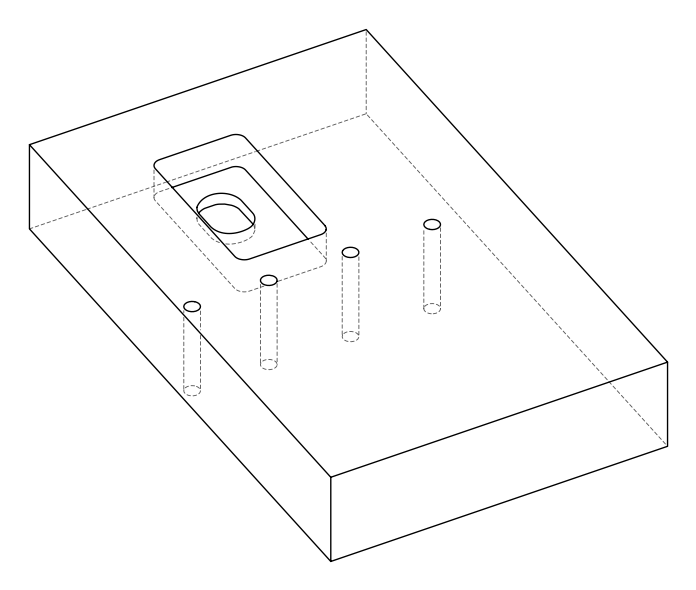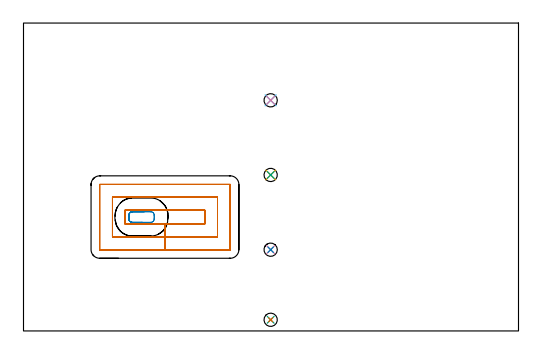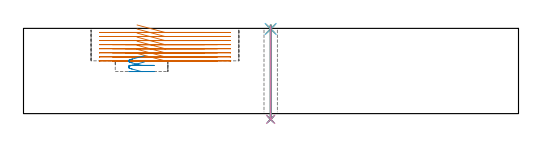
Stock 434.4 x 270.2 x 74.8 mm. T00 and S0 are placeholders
(PLAN: 10 operations, 3 tool changes, 15.3 min)
(1 MILL_RECTANGULAR_POCKET | POCKET_RECTANGULAR_STRAIGHT | UGT0201_133 | Follow Part, ap 3.75, ae 75% | 13.41 min | 265912 mm3)
(2 MILL_RECTANGULAR_POCKET_1 | POCKET_RECTANGULAR_STRAIGHT_1 | UGT0201_106 | Follow Part, ap 6, ae 75% | 0.5 min | 12638 mm3)
(3 SPOT_DRILL | STEP1HOLE | NXT0321_9005460120000 | 0.03 min | 21 mm3)
(4 SPOT_DRILL_1 | STEP1HOLE_1 | NXT0321_9005460120000 | 0.03 min | 18 mm3)
(5 SPOT_DRILL_2 | STEP1HOLE_2 | NXT0321_9005460120000 | 0.03 min | 35 mm3)
(6 SPOT_DRILL_3 | STEP1HOLE_3 | NXT0321_9005460120000 | 0.03 min | 21 mm3)
(7 DRILL_THROUGH_HOLE_INTO_CENTER | STEP1HOLE | UGT0301_227 | 0.33 min | 7992 mm3)
(8 DRILL_THROUGH_HOLE_INTO_CENTER_1 | STEP1HOLE_1 | UGT0301_227 | 0.33 min | 8016 mm3)
(9 DRILL_THROUGH_HOLE_INTO_CENTER_2 | STEP1HOLE_2 | UGT0301_227 | 0.33 min | 8014 mm3)
(10 DRILL_THROUGH_HOLE_INTO_CENTER_3 | STEP1HOLE_3 | UGT0301_227 | 0.33 min | 7997 mm3)
(TOOL UGT0201_133 | Carbide End Mill 15.0 | D15 FL30 Z4)
(TOOL UGT0201_106 | End Mill 24 mm | D24 FL25 Z2)
(TOOL NXT0321_9005460120000 | NC Spot Drill, 142deg, 12mm, Carbide, Uncoated | D12 PA142 FL30 Z2)
(TOOL UGT0301_227 | Twist Drill 11.7 mm | D11.7 PA118 FL90 Z2)
(OP 1 MILL_RECTANGULAR_POCKET)
G17 G21 G94 G90
T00 M6
G54
G17 G0 G90 X99.658 Y93.8 S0 M3
G43 Z84.8 H0
Z77.8
G94 G1 X124.15 Z71.237 F250.
X159. F500.
Y106.1
X89.3
Y93.8
X124.15
Y82.55
X170.25
Y117.35
X78.05
Y82.55
X124.15
Y71.3
X181.4
X181.455 Y71.305
X181.495 Y71.345
X181.5 Y71.4
Y128.5
X181.495 Y128.555
X181.455 Y128.595
X181.4 Y128.6
X66.9
X66.845 Y128.595
X66.805 Y128.555
X66.8 Y128.5
Y71.4
X66.805 Y71.345
X66.845 Y71.305
X66.9 Y71.3
X124.15
X125.15
G0 X99.658 Y93.8 Z74.237
G1 X124.15 Z67.675 F250.
X159. F500.
Y106.1
X89.3
Y93.8
X124.15
Y82.55
X170.25
Y117.35
X78.05
Y82.55
X124.15
Y71.3
X181.4
X181.455 Y71.305
X181.495 Y71.345
X181.5 Y71.4
Y128.5
X181.495 Y128.555
X181.455 Y128.595
X181.4 Y128.6
X66.9
X66.845 Y128.595
X66.805 Y128.555
X66.8 Y128.5
Y71.4
X66.805 Y71.345
X66.845 Y71.305
X66.9 Y71.3
X124.15
X125.15
G0 X99.658 Y93.8 Z70.675
G1 X124.15 Z64.112 F250.
X159. F500.
Y106.1
X89.3
Y93.8
X124.15
Y82.55
X170.25
Y117.35
X78.05
Y82.55
X124.15
Y71.3
X181.4
X181.455 Y71.305
X181.495 Y71.345
X181.5 Y71.4
Y128.5
X181.495 Y128.555
X181.455 Y128.595
X181.4 Y128.6
X66.9
X66.845 Y128.595
X66.805 Y128.555
X66.8 Y128.5
Y71.4
X66.805 Y71.345
X66.845 Y71.305
X66.9 Y71.3
X124.15
X125.15
G0 X99.658 Y93.8 Z67.112
G1 X124.15 Z60.55 F250.
X159. F500.
Y106.1
X89.3
Y93.8
X124.15
Y82.55
X170.25
Y117.35
X78.05
Y82.55
X124.15
Y71.3
X181.4
X181.455 Y71.305
X181.495 Y71.345
X181.5 Y71.4
Y128.5
X181.495 Y128.555
X181.455 Y128.595
X181.4 Y128.6
X66.9
X66.845 Y128.595
X66.805 Y128.555
X66.8 Y128.5
Y71.4
X66.805 Y71.345
X66.845 Y71.305
X66.9 Y71.3
X124.15
X125.15
G0 X99.658 Y93.8 Z63.55
G1 X124.15 Z56.987 F250.
X159. F500.
Y106.1
X89.3
Y93.8
X124.15
Y82.55
X170.25
Y117.35
X78.05
Y82.55
X124.15
Y71.3
X181.4
X181.455 Y71.305
X181.495 Y71.345
X181.5 Y71.4
Y128.5
X181.495 Y128.555
X181.455 Y128.595
X181.4 Y128.6
X66.9
X66.845 Y128.595
X66.805 Y128.555
X66.8 Y128.5
Y71.4
X66.805 Y71.345
X66.845 Y71.305
X66.9 Y71.3
X124.15
X125.15
G0 X99.658 Y93.8 Z59.987
G1 X124.15 Z53.425 F250.
X159. F500.
Y106.1
X89.3
Y93.8
X124.15
Y82.55
X170.25
Y117.35
X78.05
Y82.55
X124.15
Y71.3
X181.4
X181.455 Y71.305
X181.495 Y71.345
X181.5 Y71.4
Y128.5
X181.495 Y128.555
X181.455 Y128.595
X181.4 Y128.6
X66.9
X66.845 Y128.595
X66.805 Y128.555
X66.8 Y128.5
Y71.4
X66.805 Y71.345
X66.845 Y71.305
X66.9 Y71.3
X124.15
X125.15
G0 X99.658 Y93.8 Z56.425
G1 X124.15 Z49.862 F250.
X159. F500.
Y106.1
X89.3
Y93.8
X124.15
Y82.55
X170.25
Y117.35
X78.05
Y82.55
X124.15
Y71.3
X181.4
X181.455 Y71.305
X181.495 Y71.345
X181.5 Y71.4
Y128.5
X181.495 Y128.555
X181.455 Y128.595
X181.4 Y128.6
X66.9
X66.845 Y128.595
X66.805 Y128.555
X66.8 Y128.5
Y71.4
X66.805 Y71.345
X66.845 Y71.305
X66.9 Y71.3
X124.15
X125.15
G0 X99.658 Y93.8 Z52.862
G1 X124.15 Z46.3 F250.
X159. F500.
Y106.1
X89.3
Y93.8
X124.15
Y82.55
X170.25
Y117.35
X78.05
Y82.55
X124.15
Y71.3
X181.4
X181.455 Y71.305
X181.495 Y71.345
X181.5 Y71.4
Y128.5
X181.495 Y128.555
X181.455 Y128.595
X181.4 Y128.6
X66.9
X66.845 Y128.595
X66.805 Y128.555
X66.8 Y128.5
Y71.4
X66.805 Y71.345
X66.845 Y71.305
X66.9 Y71.3
X124.15
X125.15
G0 Z84.8
M5
M2
(OP 2 MILL_RECTANGULAR_POCKET_1)
G17 G21 G94 G90
T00 M6
G54
G17 G0 G90 X106.071 Y104.6 S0 M3
G43 Z84.8 H0
Z50.729
G94 G1 X95.5 Z47.896 F250.
X95.327 Z47.85
X94.846 Y104.533 Z47.72
X94.382 Y104.389 Z47.589
X93.948 Y104.173 Z47.459
X93.554 Y103.89 Z47.329
X93.21 Y103.546 Z47.199
X92.927 Y103.152 Z47.069
X92.711 Y102.718 Z46.939
X92.567 Y102.254 Z46.809
X92.5 Y101.773 Z46.679
Y98.127 Z45.702
X92.555 Y97.7 Z45.587
X92.671 Y97.286 Z45.471
X92.845 Y96.893 Z45.356
X93.073 Y96.528 Z45.241
X93.351 Y96.2 Z45.126
X93.607 Y95.967 Z45.033
X93.992 Y95.701 Z44.908
X94.414 Y95.498 Z44.782
X94.863 Y95.363 Z44.657
X95.327 Y95.3 Z44.531
X103.6 Z42.314
X111.7 F500.
G3 X114.7 Y98.3 R3.
G1 Y101.6
G3 X111.7 Y104.6 R3.
G1 X95.5
G3 X92.5 Y101.6 R3.
G1 Y98.3
G3 X95.5 Y95.3 R3.
G1 X103.6
X104.6
G0 X106.071 Y104.6 Z45.314
G1 X95.5 Z42.482 F250.
X95.327 Z42.435
X94.846 Y104.533 Z42.305
X94.382 Y104.389 Z42.175
X93.948 Y104.173 Z42.045
X93.554 Y103.89 Z41.915
X93.21 Y103.546 Z41.785
X92.927 Y103.152 Z41.655
X92.711 Y102.718 Z41.525
X92.567 Y102.254 Z41.395
X92.5 Y101.773 Z41.265
Y98.127 Z40.288
X92.555 Y97.7 Z40.172
X92.671 Y97.286 Z40.057
X92.845 Y96.893 Z39.942
X93.073 Y96.528 Z39.827
X93.351 Y96.2 Z39.712
X93.607 Y95.967 Z39.619
X93.992 Y95.701 Z39.493
X94.414 Y95.498 Z39.368
X94.863 Y95.363 Z39.242
X95.327 Y95.3 Z39.117
X103.6 Z36.9
X111.7 F500.
G3 X114.7 Y98.3 R3.
G1 Y101.6
G3 X111.7 Y104.6 R3.
G1 X95.5
G3 X92.5 Y101.6 R3.
G1 Y98.3
G3 X95.5 Y95.3 R3.
G1 X103.6
X104.6
G0 Z84.8
M5
M2
(OP 3 SPOT_DRILL)
G17 G21 G94 G90
T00 M6
G54
G17 G0 G90 X216.9 Y9.8 S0 M3
G43 Z84.8 H0
G94 G81 G98 Z74.296 F250. R77.8
G80
M5
M2
(OP 4 SPOT_DRILL_1)
G17 G21 G94 G90
T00 M6
G54
G17 G0 G90 X216.9 Y71.3 S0 M3
G43 Z84.8 H0
G94 G81 G98 Z74.296 F250. R77.8
G80
M5
M2
(OP 5 SPOT_DRILL_2)
G17 G21 G94 G90
T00 M6
G54
G17 G0 G90 X216.9 Y136.9 S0 M3
G43 Z84.8 H0
G94 G81 G98 Z74.296 F250. R77.8
G80
M5
M2
(OP 6 SPOT_DRILL_3)
G17 G21 G94 G90
T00 M6
G54
G17 G0 G90 X216.9 Y202.4 S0 M3
G43 Z84.8 H0
G94 G81 G98 Z74.296 F250. R77.8
G80
M5
M2
(OP 7 DRILL_THROUGH_HOLE_INTO_CENTER)
G17 G21 G94 G90
T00 M6
G54
G17 G0 G90 X216.9 Y9.8 S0 M3
G43 Z84.8 H0
G94 G73 G98 Z-5.015 F250. Q11.402 R76.8
G80
M5
M2
(OP 8 DRILL_THROUGH_HOLE_INTO_CENTER_1)
G17 G21 G94 G90
T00 M6
G54
G17 G0 G90 X216.9 Y71.3 S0 M3
G43 Z84.8 H0
G94 G73 G98 Z-5.015 F250. Q11.402 R76.8
G80
M5
M2
(OP 9 DRILL_THROUGH_HOLE_INTO_CENTER_2)
G17 G21 G94 G90
T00 M6
G54
G17 G0 G90 X216.9 Y136.9 S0 M3
G43 Z84.8 H0
G94 G73 G98 Z-5.015 F250. Q11.402 R76.8
G80
M5
M2
(OP 10 DRILL_THROUGH_HOLE_INTO_CENTER_3)
G17 G21 G94 G90
T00 M6
G54
G17 G0 G90 X216.9 Y202.4 S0 M3
G43 Z84.8 H0
G94 G73 G98 Z-5.015 F250. Q11.402 R76.8
G80
M5
M2
